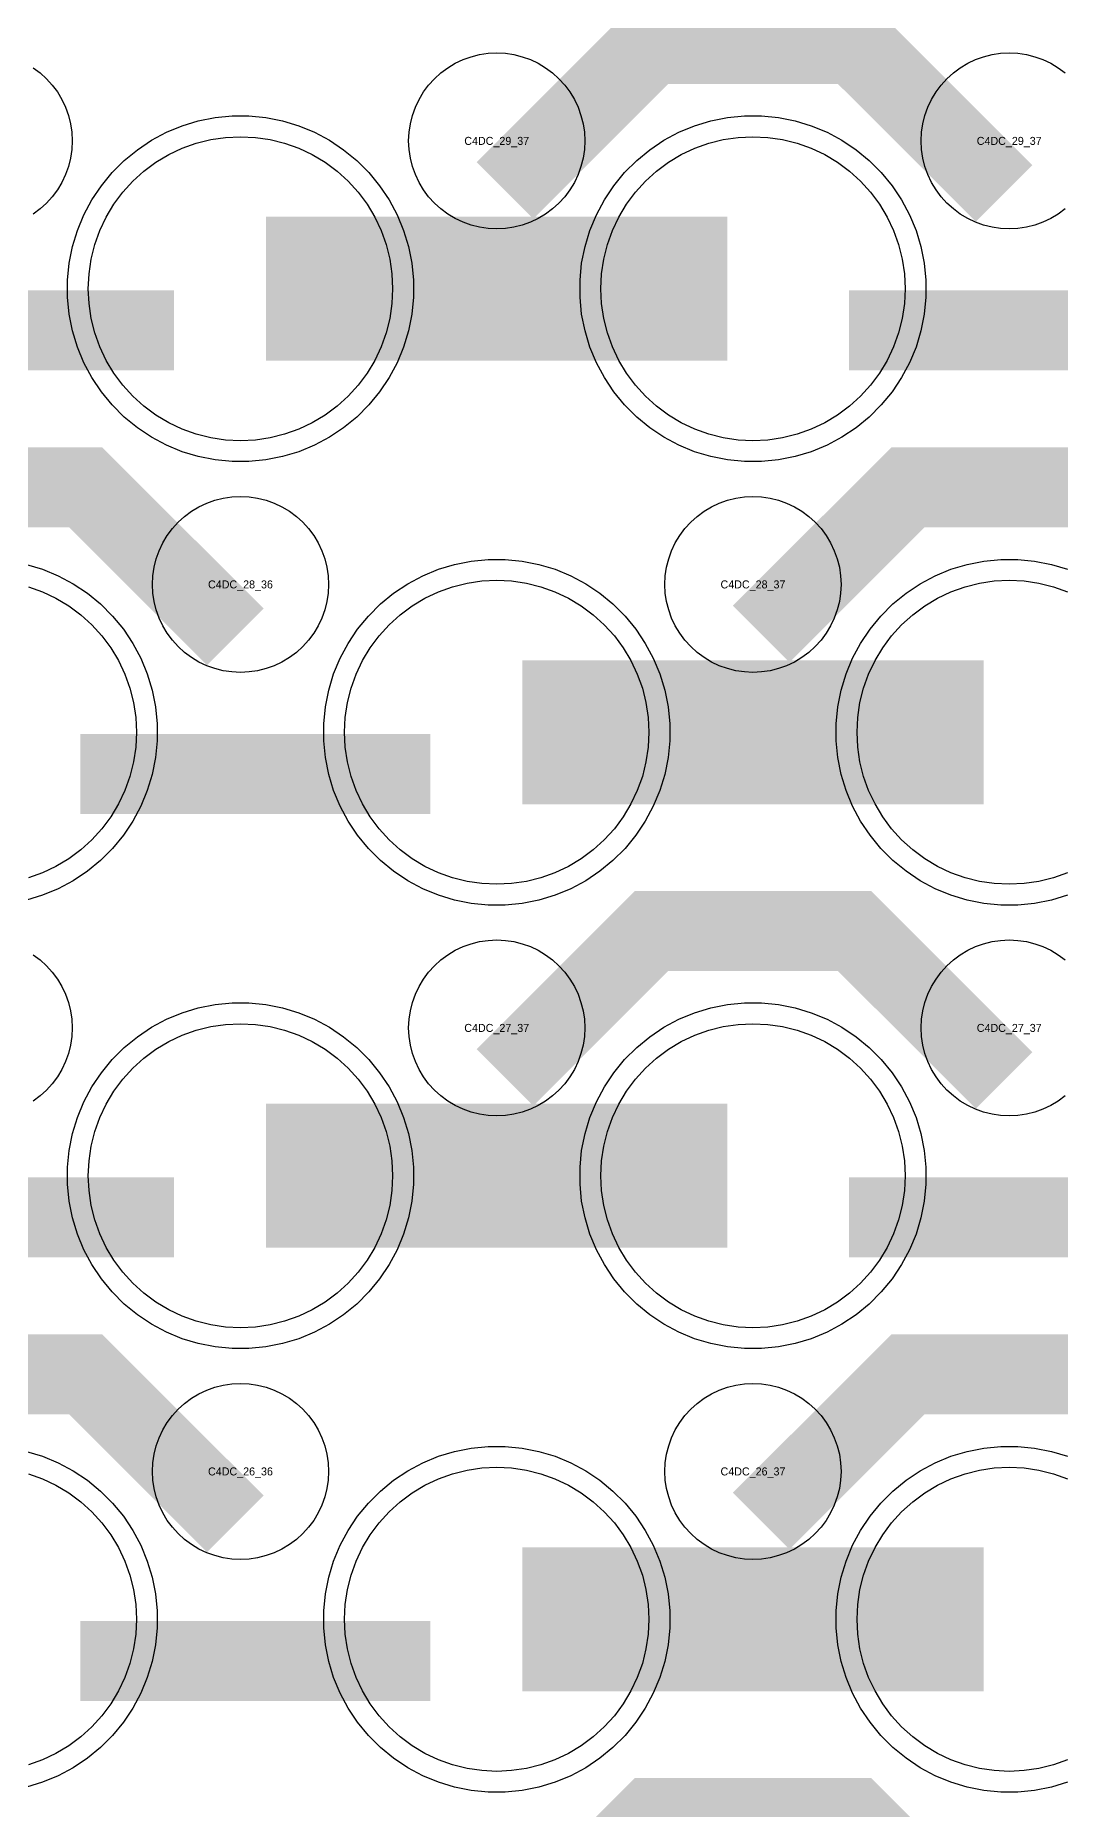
# Model space of a CAD drawing. Extents: x -11880 to 11880, y -14992 to 14992.
# Drawn here: x -304 to 16, y -11296 to -10742 of the extents above; entities that cross this region are included whole.
import ezdxf
from ezdxf.enums import TextEntityAlignment as Align

# ---------------------------------------------------------------- set-up
doc = ezdxf.new("R2010")
doc.units = 0
doc.header["$MEASUREMENT"] = 0
for name, color, linetype in [('GDS_775_DT_237', 138, 'CONTINUOUS'), ('RDL1_FS', 34, 'CONTINUOUS'), ('RDL_BS', 160, 'CONTINUOUS')]:
    doc.layers.add(name, color=color, linetype=linetype)

msp = doc.modelspace()

# ---------------------------------------------------------------- linework, layer by layer
at = {"layer": 'RDL1_FS', "color": 241, "true_color": 0xf7abae}
for points in [[(-240, -10868.714), (-244.657, -10868.485), (-249.268, -10867.801), (-253.791, -10866.669), (-258.181, -10865.097), (-262.395, -10863.105), (-266.395, -10860.707), (-270.14, -10857.929), (-273.594, -10854.799), (-276.724, -10851.345), (-279.502, -10847.6), (-281.9, -10843.6), (-283.892, -10839.386), (-285.464, -10834.996), (-286.596, -10830.473), (-287.28, -10825.862), (-287.509, -10821.205), (-287.28, -10816.548), (-286.596, -10811.937), (-285.464, -10807.414), (-283.892, -10803.024), (-281.9, -10798.81), (-279.502, -10794.81), (-276.724, -10791.065), (-273.594, -10787.611), (-270.14, -10784.481), (-266.395, -10781.703), (-262.395, -10779.305), (-258.181, -10777.313), (-253.791, -10775.741), (-249.268, -10774.609), (-244.657, -10773.925), (-240, -10773.696), (-235.343, -10773.925), (-230.732, -10774.609), (-226.209, -10775.741), (-221.819, -10777.313), (-217.605, -10779.305), (-213.605, -10781.703), (-209.86, -10784.481), (-206.406, -10787.611), (-203.276, -10791.065), (-200.498, -10794.81), (-198.1, -10798.81), (-196.108, -10803.024), (-194.536, -10807.414), (-193.404, -10811.937), (-192.72, -10816.548), (-192.491, -10821.205), (-192.72, -10825.862), (-193.404, -10830.473), (-194.536, -10834.996), (-196.108, -10839.386), (-198.1, -10843.6), (-200.498, -10847.6), (-203.276, -10851.345), (-206.406, -10854.799), (-209.86, -10857.929), (-213.605, -10860.707), (-217.605, -10863.105), (-221.819, -10865.097), (-226.209, -10866.669), (-230.732, -10867.801), (-235.343, -10868.485)], [(-80, -10868.714), (-84.657, -10868.485), (-89.268, -10867.801), (-93.791, -10866.669), (-98.181, -10865.097), (-102.395, -10863.105), (-106.395, -10860.707), (-110.14, -10857.929), (-113.594, -10854.799), (-116.724, -10851.345), (-119.502, -10847.6), (-121.9, -10843.6), (-123.892, -10839.386), (-125.464, -10834.996), (-126.596, -10830.473), (-127.28, -10825.862), (-127.509, -10821.205), (-127.28, -10816.548), (-126.596, -10811.937), (-125.464, -10807.414), (-123.892, -10803.024), (-121.9, -10798.81), (-119.502, -10794.81), (-116.724, -10791.065), (-113.594, -10787.611), (-110.14, -10784.481), (-106.395, -10781.703), (-102.395, -10779.305), (-98.181, -10777.313), (-93.791, -10775.741), (-89.268, -10774.609), (-84.657, -10773.925), (-80, -10773.696), (-75.343, -10773.925), (-70.732, -10774.609), (-66.209, -10775.741), (-61.819, -10777.313), (-57.605, -10779.305), (-53.605, -10781.703), (-49.86, -10784.481), (-46.406, -10787.611), (-43.276, -10791.065), (-40.498, -10794.81), (-38.1, -10798.81), (-36.108, -10803.024), (-34.536, -10807.414), (-33.404, -10811.937), (-32.72, -10816.548), (-32.491, -10821.205), (-32.72, -10825.862), (-33.404, -10830.473), (-34.536, -10834.996), (-36.108, -10839.386), (-38.1, -10843.6), (-40.498, -10847.6), (-43.276, -10851.345), (-46.406, -10854.799), (-49.86, -10857.929), (-53.605, -10860.707), (-57.605, -10863.105), (-61.819, -10865.097), (-66.209, -10866.669), (-70.732, -10867.801), (-75.343, -10868.485)], [(-160, -11284.409), (-164.657, -11284.18), (-169.268, -11283.496), (-173.791, -11282.364), (-178.181, -11280.792), (-182.395, -11278.8), (-186.395, -11276.402), (-190.14, -11273.624), (-193.594, -11270.494), (-196.724, -11267.04), (-199.502, -11263.295), (-201.9, -11259.295), (-203.892, -11255.081), (-205.464, -11250.691), (-206.596, -11246.168), (-207.28, -11241.557), (-207.509, -11236.9), (-207.28, -11232.243), (-206.596, -11227.632), (-205.464, -11223.109), (-203.892, -11218.719), (-201.9, -11214.505), (-199.502, -11210.505), (-196.724, -11206.76), (-193.594, -11203.306), (-190.14, -11200.176), (-186.395, -11197.398), (-182.395, -11195), (-178.181, -11193.008), (-173.791, -11191.436), (-169.268, -11190.304), (-164.657, -11189.62), (-160, -11189.391), (-155.343, -11189.62), (-150.732, -11190.304), (-146.209, -11191.436), (-141.819, -11193.008), (-137.605, -11195), (-133.605, -11197.398), (-129.86, -11200.176), (-126.406, -11203.306), (-123.276, -11206.76), (-120.498, -11210.505), (-118.1, -11214.505), (-116.108, -11218.719), (-114.536, -11223.109), (-113.404, -11227.632), (-112.72, -11232.243), (-112.491, -11236.9), (-112.72, -11241.557), (-113.404, -11246.168), (-114.536, -11250.691), (-116.108, -11255.081), (-118.1, -11259.295), (-120.498, -11263.295), (-123.276, -11267.04), (-126.406, -11270.494), (-129.86, -11273.624), (-133.605, -11276.402), (-137.605, -11278.8), (-141.819, -11280.792), (-146.209, -11282.364), (-150.732, -11283.496), (-155.343, -11284.18)]]:
    msp.add_lwpolyline(points, close=True, dxfattribs=at)
for points in [[(-231.998, -10821.205, 45, 45, 0), (-159.998, -10821.205, 45, 45, 0)], [(-159.998, -10821.205, 45, 45, 0), (-87.998, -10821.205, 45, 45, 0)], [(-151.998, -11236.9, 45, 45, 0), (-79.998, -11236.9, 45, 45, 0)], [(-79.998, -11236.9, 45, 45, 0), (-7.998, -11236.9, 45, 45, 0)]]:
    msp.add_lwpolyline(points, format="xyseb", dxfattribs=at)
at = {"layer": 'RDL1_FS'}
for points in [[(-160, -11007.279), (-164.657, -11007.05), (-169.268, -11006.366), (-173.791, -11005.234), (-178.181, -11003.662), (-182.395, -11001.67), (-186.395, -10999.272), (-190.14, -10996.494), (-193.594, -10993.364), (-196.724, -10989.91), (-199.502, -10986.165), (-201.9, -10982.165), (-203.892, -10977.951), (-205.464, -10973.561), (-206.596, -10969.038), (-207.28, -10964.427), (-207.509, -10959.77), (-207.28, -10955.113), (-206.596, -10950.502), (-205.464, -10945.979), (-203.892, -10941.589), (-201.9, -10937.375), (-199.502, -10933.375), (-196.724, -10929.63), (-193.594, -10926.176), (-190.14, -10923.046), (-186.395, -10920.268), (-182.395, -10917.87), (-178.181, -10915.878), (-173.791, -10914.306), (-169.268, -10913.174), (-164.657, -10912.49), (-160, -10912.261), (-155.343, -10912.49), (-150.732, -10913.174), (-146.209, -10914.306), (-141.819, -10915.878), (-137.605, -10917.87), (-133.605, -10920.268), (-129.86, -10923.046), (-126.406, -10926.176), (-123.276, -10929.63), (-120.498, -10933.375), (-118.1, -10937.375), (-116.108, -10941.589), (-114.536, -10945.979), (-113.404, -10950.502), (-112.72, -10955.113), (-112.491, -10959.77), (-112.72, -10964.427), (-113.404, -10969.038), (-114.536, -10973.561), (-116.108, -10977.951), (-118.1, -10982.165), (-120.498, -10986.165), (-123.276, -10989.91), (-126.406, -10993.364), (-129.86, -10996.494), (-133.605, -10999.272), (-137.605, -11001.67), (-141.819, -11003.662), (-146.209, -11005.234), (-150.732, -11006.366), (-155.343, -11007.05)], [(-240, -11145.844), (-244.657, -11145.615), (-249.268, -11144.931), (-253.791, -11143.799), (-258.181, -11142.227), (-262.395, -11140.235), (-266.395, -11137.837), (-270.14, -11135.059), (-273.594, -11131.929), (-276.724, -11128.475), (-279.502, -11124.73), (-281.9, -11120.73), (-283.892, -11116.516), (-285.464, -11112.126), (-286.596, -11107.603), (-287.28, -11102.992), (-287.509, -11098.335), (-287.28, -11093.678), (-286.596, -11089.067), (-285.464, -11084.544), (-283.892, -11080.154), (-281.9, -11075.94), (-279.502, -11071.94), (-276.724, -11068.195), (-273.594, -11064.741), (-270.14, -11061.611), (-266.395, -11058.833), (-262.395, -11056.435), (-258.181, -11054.443), (-253.791, -11052.871), (-249.268, -11051.739), (-244.657, -11051.055), (-240, -11050.826), (-235.343, -11051.055), (-230.732, -11051.739), (-226.209, -11052.871), (-221.819, -11054.443), (-217.605, -11056.435), (-213.605, -11058.833), (-209.86, -11061.611), (-206.406, -11064.741), (-203.276, -11068.195), (-200.498, -11071.94), (-198.1, -11075.94), (-196.108, -11080.154), (-194.536, -11084.544), (-193.404, -11089.067), (-192.72, -11093.678), (-192.491, -11098.335), (-192.72, -11102.992), (-193.404, -11107.603), (-194.536, -11112.126), (-196.108, -11116.516), (-198.1, -11120.73), (-200.498, -11124.73), (-203.276, -11128.475), (-206.406, -11131.929), (-209.86, -11135.059), (-213.605, -11137.837), (-217.605, -11140.235), (-221.819, -11142.227), (-226.209, -11143.799), (-230.732, -11144.931), (-235.343, -11145.615)], [(-80, -11145.844), (-84.657, -11145.615), (-89.268, -11144.931), (-93.791, -11143.799), (-98.181, -11142.227), (-102.395, -11140.235), (-106.395, -11137.837), (-110.14, -11135.059), (-113.594, -11131.929), (-116.724, -11128.475), (-119.502, -11124.73), (-121.9, -11120.73), (-123.892, -11116.516), (-125.464, -11112.126), (-126.596, -11107.603), (-127.28, -11102.992), (-127.509, -11098.335), (-127.28, -11093.678), (-126.596, -11089.067), (-125.464, -11084.544), (-123.892, -11080.154), (-121.9, -11075.94), (-119.502, -11071.94), (-116.724, -11068.195), (-113.594, -11064.741), (-110.14, -11061.611), (-106.395, -11058.833), (-102.395, -11056.435), (-98.181, -11054.443), (-93.791, -11052.871), (-89.268, -11051.739), (-84.657, -11051.055), (-80, -11050.826), (-75.343, -11051.055), (-70.732, -11051.739), (-66.209, -11052.871), (-61.819, -11054.443), (-57.605, -11056.435), (-53.605, -11058.833), (-49.86, -11061.611), (-46.406, -11064.741), (-43.276, -11068.195), (-40.498, -11071.94), (-38.1, -11075.94), (-36.108, -11080.154), (-34.536, -11084.544), (-33.404, -11089.067), (-32.72, -11093.678), (-32.491, -11098.335), (-32.72, -11102.992), (-33.404, -11107.603), (-34.536, -11112.126), (-36.108, -11116.516), (-38.1, -11120.73), (-40.498, -11124.73), (-43.276, -11128.475), (-46.406, -11131.929), (-49.86, -11135.059), (-53.605, -11137.837), (-57.605, -11140.235), (-61.819, -11142.227), (-66.209, -11143.799), (-70.732, -11144.931), (-75.343, -11145.615)]]:
    msp.add_lwpolyline(points, close=True, dxfattribs=at)
for points in [[(18.181, -11003.662), (13.791, -11005.234), (9.268, -11006.366), (4.657, -11007.05), (0, -11007.279), (-4.657, -11007.05), (-9.268, -11006.366), (-13.791, -11005.234), (-18.181, -11003.662), (-22.395, -11001.67), (-26.395, -10999.272), (-30.14, -10996.494), (-33.594, -10993.364), (-36.724, -10989.91), (-39.502, -10986.165), (-41.9, -10982.165), (-43.892, -10977.951), (-45.464, -10973.561), (-46.596, -10969.038), (-47.28, -10964.427), (-47.509, -10959.77), (-47.28, -10955.113), (-46.596, -10950.502), (-45.464, -10945.979), (-43.892, -10941.589), (-41.9, -10937.375), (-39.502, -10933.375), (-36.724, -10929.63), (-33.594, -10926.176), (-30.14, -10923.046), (-26.395, -10920.268), (-22.395, -10917.87), (-18.181, -10915.878), (-13.791, -10914.306), (-9.268, -10913.174), (-4.657, -10912.49), (0, -10912.261), (4.657, -10912.49), (9.268, -10913.174), (13.791, -10914.306), (18.181, -10915.878)], [(-306.209, -10914.306), (-301.819, -10915.878), (-297.605, -10917.87), (-293.605, -10920.268), (-289.86, -10923.046), (-286.406, -10926.176), (-283.276, -10929.63), (-280.498, -10933.375), (-278.1, -10937.375), (-276.108, -10941.589), (-274.536, -10945.979), (-273.404, -10950.502), (-272.72, -10955.113), (-272.491, -10959.77), (-272.72, -10964.427), (-273.404, -10969.038), (-274.536, -10973.561), (-276.108, -10977.951), (-278.1, -10982.165), (-280.498, -10986.165), (-283.276, -10989.91), (-286.406, -10993.364), (-289.86, -10996.494), (-293.605, -10999.272), (-297.605, -11001.67), (-301.819, -11003.662), (-306.209, -11005.234)]]:
    msp.add_lwpolyline(points, dxfattribs=at)
for points in [[(-151.998, -10959.77, 45, 45, 0), (-79.998, -10959.77, 45, 45, 0)], [(-79.998, -10959.77, 45, 45, 0), (-7.998, -10959.77, 45, 45, 0)], [(-231.998, -11098.335, 45, 45, 0), (-159.998, -11098.335, 45, 45, 0)], [(-159.998, -11098.335, 45, 45, 0), (-87.998, -11098.335, 45, 45, 0)]]:
    msp.add_lwpolyline(points, format="xyseb", dxfattribs=at)
at = {"layer": 'RDL1_FS', "color": 241, "true_color": 0xf7abae}
for points in [[(18.181, -11280.792), (13.791, -11282.364), (9.268, -11283.496), (4.657, -11284.18), (0, -11284.409), (-4.657, -11284.18), (-9.268, -11283.496), (-13.791, -11282.364), (-18.181, -11280.792), (-22.395, -11278.8), (-26.395, -11276.402), (-30.14, -11273.624), (-33.594, -11270.494), (-36.724, -11267.04), (-39.502, -11263.295), (-41.9, -11259.295), (-43.892, -11255.081), (-45.464, -11250.691), (-46.596, -11246.168), (-47.28, -11241.557), (-47.509, -11236.9), (-47.28, -11232.243), (-46.596, -11227.632), (-45.464, -11223.109), (-43.892, -11218.719), (-41.9, -11214.505), (-39.502, -11210.505), (-36.724, -11206.76), (-33.594, -11203.306), (-30.14, -11200.176), (-26.395, -11197.398), (-22.395, -11195), (-18.181, -11193.008), (-13.791, -11191.436), (-9.268, -11190.304), (-4.657, -11189.62), (0, -11189.391), (4.657, -11189.62), (9.268, -11190.304), (13.791, -11191.436), (18.181, -11193.008)], [(-306.209, -11191.436), (-301.819, -11193.008), (-297.605, -11195), (-293.605, -11197.398), (-289.86, -11200.176), (-286.406, -11203.306), (-283.276, -11206.76), (-280.498, -11210.505), (-278.1, -11214.505), (-276.108, -11218.719), (-274.536, -11223.109), (-273.404, -11227.632), (-272.72, -11232.243), (-272.491, -11236.9), (-272.72, -11241.557), (-273.404, -11246.168), (-274.536, -11250.691), (-276.108, -11255.081), (-278.1, -11259.295), (-280.498, -11263.295), (-283.276, -11267.04), (-286.406, -11270.494), (-289.86, -11273.624), (-293.605, -11276.402), (-297.605, -11278.8), (-301.819, -11280.792), (-306.209, -11282.364)]]:
    msp.add_lwpolyline(points, dxfattribs=at)
at = {"layer": 'RDL_BS'}
for points in [[(-157.438, -10790.519, 25, 25, 0), (-111.623, -10744.704, 25, 25, 0), (-78.07, -10744.704, 25, 25, 0)], [(-1.599, -10791.418, 25, 25, 0), (-48.313, -10744.704, 25, 25, 0), (-78.071, -10744.704, 25, 25, 0)], [(-241.599, -10929.983, 25, 25, 0), (-288.313, -10883.269, 25, 25, 0), (-318.071, -10883.269, 25, 25, 0)], [(-77.438, -10929.084, 25, 25, 0), (-31.623, -10883.269, 25, 25, 0), (1.93, -10883.269, 25, 25, 0)], [(78.401, -10929.983, 25, 25, 0), (31.687, -10883.269, 25, 25, 0), (1.929, -10883.269, 25, 25, 0)], [(-289.984, -10972.783, 25, 25, 0), (-180.719, -10972.783, 25, 25, 0)], [(-157.438, -11067.649, 25, 25, 0), (-111.623, -11021.834, 25, 25, 0), (-78.07, -11021.834, 25, 25, 0)], [(-1.599, -11068.548, 25, 25, 0), (-48.313, -11021.834, 25, 25, 0), (-78.071, -11021.834, 25, 25, 0)], [(-369.984, -11111.348, 25, 25, 0), (-260.719, -11111.348, 25, 25, 0)], [(-49.984, -11111.348, 25, 25, 0), (59.281, -11111.348, 25, 25, 0)], [(-241.599, -11207.113, 25, 25, 0), (-288.313, -11160.399, 25, 25, 0), (-318.071, -11160.399, 25, 25, 0)], [(-77.438, -11206.214, 25, 25, 0), (-31.623, -11160.399, 25, 25, 0), (1.93, -11160.399, 25, 25, 0)], [(78.401, -11207.113, 25, 25, 0), (31.687, -11160.399, 25, 25, 0), (1.929, -11160.399, 25, 25, 0)], [(-157.438, -11344.774, 25, 25, 0), (-111.623, -11298.959, 25, 25, 0), (-78.07, -11298.959, 25, 25, 0)], [(-1.599, -11345.673, 25, 25, 0), (-48.313, -11298.959, 25, 25, 0), (-78.071, -11298.959, 25, 25, 0)]]:
    msp.add_lwpolyline(points, format="xyseb", dxfattribs=at)
for points in [[(-304.72, -10752.16), (-302.557, -10753.763), (-300.558, -10755.575), (-298.746, -10757.574), (-297.143, -10759.737), (-295.75, -10762.061), (-294.598, -10764.498), (-293.691, -10767.033), (-293.034, -10769.652), (-292.638, -10772.324), (-292.506, -10775.017), (-292.638, -10777.71), (-293.034, -10780.382), (-293.691, -10783.001), (-294.598, -10785.536), (-295.75, -10787.973), (-297.143, -10790.297), (-298.746, -10792.46), (-300.558, -10794.459), (-302.557, -10796.271), (-304.72, -10797.874)], [(17.443, -10796.271), (15.28, -10797.874), (12.956, -10799.267), (10.519, -10800.419), (7.984, -10801.326), (5.365, -10801.983), (2.693, -10802.379), (0, -10802.511), (-2.693, -10802.379), (-5.365, -10801.983), (-7.984, -10801.326), (-10.519, -10800.419), (-12.956, -10799.267), (-15.28, -10797.874), (-17.443, -10796.271), (-19.442, -10794.459), (-21.254, -10792.46), (-22.857, -10790.297), (-24.25, -10787.973), (-25.402, -10785.536), (-26.309, -10783.001), (-26.966, -10780.382), (-27.362, -10777.71), (-27.494, -10775.017), (-27.362, -10772.324), (-26.966, -10769.652), (-26.309, -10767.033), (-25.402, -10764.498), (-24.25, -10762.061), (-22.857, -10759.737), (-21.254, -10757.574), (-19.442, -10755.575), (-17.443, -10753.763), (-15.28, -10752.16), (-12.956, -10750.767), (-10.519, -10749.615), (-7.984, -10748.708), (-5.365, -10748.051), (-2.693, -10747.655), (0, -10747.523), (2.693, -10747.655), (5.365, -10748.051), (7.984, -10748.708), (10.519, -10749.615), (12.956, -10750.767), (15.28, -10752.16), (17.443, -10753.763)], [(-306.835, -10907.333), (-301.795, -10908.864), (-296.885, -10910.895), (-292.223, -10913.387), (-287.809, -10916.334), (-283.708, -10919.696), (-279.926, -10923.478), (-276.564, -10927.579), (-273.617, -10931.993), (-271.125, -10936.655), (-269.094, -10941.565), (-267.563, -10946.605), (-266.517, -10951.832), (-266, -10957.126), (-266, -10962.414), (-266.517, -10967.708), (-267.563, -10972.935), (-269.094, -10977.975), (-271.125, -10982.885), (-273.617, -10987.547), (-276.564, -10991.961), (-279.926, -10996.062), (-283.708, -10999.844), (-287.809, -11003.206), (-292.223, -11006.153), (-296.885, -11008.645), (-301.795, -11010.676), (-306.835, -11012.207)], [(18.205, -11010.676), (13.165, -11012.207), (7.938, -11013.253), (2.644, -11013.77), (-2.644, -11013.77), (-7.938, -11013.253), (-13.165, -11012.207), (-18.205, -11010.676), (-23.115, -11008.645), (-27.777, -11006.153), (-32.191, -11003.206), (-36.292, -10999.844), (-40.074, -10996.062), (-43.436, -10991.961), (-46.383, -10987.547), (-48.875, -10982.885), (-50.906, -10977.975), (-52.437, -10972.935), (-53.483, -10967.708), (-54, -10962.414), (-54, -10957.126), (-53.483, -10951.832), (-52.437, -10946.605), (-50.906, -10941.565), (-48.875, -10936.655), (-46.383, -10931.993), (-43.436, -10927.579), (-40.074, -10923.478), (-36.292, -10919.696), (-32.191, -10916.334), (-27.777, -10913.387), (-23.115, -10910.895), (-18.205, -10908.864), (-13.165, -10907.333), (-7.938, -10906.287), (-2.644, -10905.77), (2.644, -10905.77), (7.938, -10906.287), (13.165, -10907.333), (18.205, -10908.864)], [(-304.72, -11029.29), (-302.557, -11030.893), (-300.558, -11032.705), (-298.746, -11034.704), (-297.143, -11036.867), (-295.75, -11039.191), (-294.598, -11041.628), (-293.691, -11044.163), (-293.034, -11046.782), (-292.638, -11049.454), (-292.506, -11052.147), (-292.638, -11054.84), (-293.034, -11057.512), (-293.691, -11060.131), (-294.598, -11062.666), (-295.75, -11065.103), (-297.143, -11067.427), (-298.746, -11069.59), (-300.558, -11071.589), (-302.557, -11073.401), (-304.72, -11075.004)], [(17.443, -11073.401), (15.28, -11075.004), (12.956, -11076.397), (10.519, -11077.549), (7.984, -11078.456), (5.365, -11079.113), (2.693, -11079.509), (0, -11079.641), (-2.693, -11079.509), (-5.365, -11079.113), (-7.984, -11078.456), (-10.519, -11077.549), (-12.956, -11076.397), (-15.28, -11075.004), (-17.443, -11073.401), (-19.442, -11071.589), (-21.254, -11069.59), (-22.857, -11067.427), (-24.25, -11065.103), (-25.402, -11062.666), (-26.309, -11060.131), (-26.966, -11057.512), (-27.362, -11054.84), (-27.494, -11052.147), (-27.362, -11049.454), (-26.966, -11046.782), (-26.309, -11044.163), (-25.402, -11041.628), (-24.25, -11039.191), (-22.857, -11036.867), (-21.254, -11034.704), (-19.442, -11032.705), (-17.443, -11030.893), (-15.28, -11029.29), (-12.956, -11027.897), (-10.519, -11026.745), (-7.984, -11025.838), (-5.365, -11025.181), (-2.693, -11024.785), (0, -11024.653), (2.693, -11024.785), (5.365, -11025.181), (7.984, -11025.838), (10.519, -11026.745), (12.956, -11027.897), (15.28, -11029.29), (17.443, -11030.893)]]:
    msp.add_lwpolyline(points, dxfattribs=at)
for points in [[(-160, -10802.511), (-162.693, -10802.379), (-165.365, -10801.983), (-167.984, -10801.326), (-170.519, -10800.419), (-172.956, -10799.267), (-175.28, -10797.874), (-177.443, -10796.271), (-179.442, -10794.459), (-181.254, -10792.46), (-182.857, -10790.297), (-184.25, -10787.973), (-185.402, -10785.536), (-186.309, -10783.001), (-186.966, -10780.382), (-187.362, -10777.71), (-187.494, -10775.017), (-187.362, -10772.324), (-186.966, -10769.652), (-186.309, -10767.033), (-185.402, -10764.498), (-184.25, -10762.061), (-182.857, -10759.737), (-181.254, -10757.574), (-179.442, -10755.575), (-177.443, -10753.763), (-175.28, -10752.16), (-172.956, -10750.767), (-170.519, -10749.615), (-167.984, -10748.708), (-165.365, -10748.051), (-162.693, -10747.655), (-160, -10747.523), (-157.307, -10747.655), (-154.635, -10748.051), (-152.016, -10748.708), (-149.481, -10749.615), (-147.044, -10750.767), (-144.72, -10752.16), (-142.557, -10753.763), (-140.558, -10755.575), (-138.746, -10757.574), (-137.143, -10759.737), (-135.75, -10762.061), (-134.598, -10764.498), (-133.691, -10767.033), (-133.034, -10769.652), (-132.638, -10772.324), (-132.506, -10775.017), (-132.638, -10777.71), (-133.034, -10780.382), (-133.691, -10783.001), (-134.598, -10785.536), (-135.75, -10787.973), (-137.143, -10790.297), (-138.746, -10792.46), (-140.558, -10794.459), (-142.557, -10796.271), (-144.72, -10797.874), (-147.044, -10799.267), (-149.481, -10800.419), (-152.016, -10801.326), (-154.635, -10801.983), (-157.307, -10802.379)], [(-240, -10941.076), (-242.693, -10940.944), (-245.365, -10940.548), (-247.984, -10939.891), (-250.519, -10938.984), (-252.956, -10937.832), (-255.28, -10936.439), (-257.443, -10934.836), (-259.442, -10933.024), (-261.254, -10931.025), (-262.857, -10928.862), (-264.25, -10926.538), (-265.402, -10924.101), (-266.309, -10921.566), (-266.966, -10918.947), (-267.362, -10916.275), (-267.494, -10913.582), (-267.362, -10910.889), (-266.966, -10908.217), (-266.309, -10905.598), (-265.402, -10903.063), (-264.25, -10900.626), (-262.857, -10898.302), (-261.254, -10896.139), (-259.442, -10894.14), (-257.443, -10892.328), (-255.28, -10890.725), (-252.956, -10889.332), (-250.519, -10888.18), (-247.984, -10887.273), (-245.365, -10886.616), (-242.693, -10886.22), (-240, -10886.088), (-237.307, -10886.22), (-234.635, -10886.616), (-232.016, -10887.273), (-229.481, -10888.18), (-227.044, -10889.332), (-224.72, -10890.725), (-222.557, -10892.328), (-220.558, -10894.14), (-218.746, -10896.139), (-217.143, -10898.302), (-215.75, -10900.626), (-214.598, -10903.063), (-213.691, -10905.598), (-213.034, -10908.217), (-212.638, -10910.889), (-212.506, -10913.582), (-212.638, -10916.275), (-213.034, -10918.947), (-213.691, -10921.566), (-214.598, -10924.101), (-215.75, -10926.538), (-217.143, -10928.862), (-218.746, -10931.025), (-220.558, -10933.024), (-222.557, -10934.836), (-224.72, -10936.439), (-227.044, -10937.832), (-229.481, -10938.984), (-232.016, -10939.891), (-234.635, -10940.548), (-237.307, -10940.944)], [(-80, -10941.076), (-82.693, -10940.944), (-85.365, -10940.548), (-87.984, -10939.891), (-90.519, -10938.984), (-92.956, -10937.832), (-95.28, -10936.439), (-97.443, -10934.836), (-99.442, -10933.024), (-101.254, -10931.025), (-102.857, -10928.862), (-104.25, -10926.538), (-105.402, -10924.101), (-106.309, -10921.566), (-106.966, -10918.947), (-107.362, -10916.275), (-107.494, -10913.582), (-107.362, -10910.889), (-106.966, -10908.217), (-106.309, -10905.598), (-105.402, -10903.063), (-104.25, -10900.626), (-102.857, -10898.302), (-101.254, -10896.139), (-99.442, -10894.14), (-97.443, -10892.328), (-95.28, -10890.725), (-92.956, -10889.332), (-90.519, -10888.18), (-87.984, -10887.273), (-85.365, -10886.616), (-82.693, -10886.22), (-80, -10886.088), (-77.307, -10886.22), (-74.635, -10886.616), (-72.016, -10887.273), (-69.481, -10888.18), (-67.044, -10889.332), (-64.72, -10890.725), (-62.557, -10892.328), (-60.558, -10894.14), (-58.746, -10896.139), (-57.143, -10898.302), (-55.75, -10900.626), (-54.598, -10903.063), (-53.691, -10905.598), (-53.034, -10908.217), (-52.638, -10910.889), (-52.506, -10913.582), (-52.638, -10916.275), (-53.034, -10918.947), (-53.691, -10921.566), (-54.598, -10924.101), (-55.75, -10926.538), (-57.143, -10928.862), (-58.746, -10931.025), (-60.558, -10933.024), (-62.557, -10934.836), (-64.72, -10936.439), (-67.044, -10937.832), (-69.481, -10938.984), (-72.016, -10939.891), (-74.635, -10940.548), (-77.307, -10940.944)], [(-162.644, -11013.77), (-167.938, -11013.253), (-173.165, -11012.207), (-178.205, -11010.676), (-183.115, -11008.645), (-187.777, -11006.153), (-192.191, -11003.206), (-196.292, -10999.844), (-200.074, -10996.062), (-203.436, -10991.961), (-206.383, -10987.547), (-208.875, -10982.885), (-210.906, -10977.975), (-212.437, -10972.935), (-213.483, -10967.708), (-214, -10962.414), (-214, -10957.126), (-213.483, -10951.832), (-212.437, -10946.605), (-210.906, -10941.565), (-208.875, -10936.655), (-206.383, -10931.993), (-203.436, -10927.579), (-200.074, -10923.478), (-196.292, -10919.696), (-192.191, -10916.334), (-187.777, -10913.387), (-183.115, -10910.895), (-178.205, -10908.864), (-173.165, -10907.333), (-167.938, -10906.287), (-162.644, -10905.77), (-157.356, -10905.77), (-152.062, -10906.287), (-146.835, -10907.333), (-141.795, -10908.864), (-136.885, -10910.895), (-132.223, -10913.387), (-127.809, -10916.334), (-123.708, -10919.696), (-119.926, -10923.478), (-116.564, -10927.579), (-113.617, -10931.993), (-111.125, -10936.655), (-109.094, -10941.565), (-107.563, -10946.605), (-106.517, -10951.832), (-106, -10957.126), (-106, -10962.414), (-106.517, -10967.708), (-107.563, -10972.935), (-109.094, -10977.975), (-111.125, -10982.885), (-113.617, -10987.547), (-116.564, -10991.961), (-119.926, -10996.062), (-123.708, -10999.844), (-127.809, -11003.206), (-132.223, -11006.153), (-136.885, -11008.645), (-141.795, -11010.676), (-146.835, -11012.207), (-152.062, -11013.253), (-157.356, -11013.77)], [(-160, -11079.641), (-162.693, -11079.509), (-165.365, -11079.113), (-167.984, -11078.456), (-170.519, -11077.549), (-172.956, -11076.397), (-175.28, -11075.004), (-177.443, -11073.401), (-179.442, -11071.589), (-181.254, -11069.59), (-182.857, -11067.427), (-184.25, -11065.103), (-185.402, -11062.666), (-186.309, -11060.131), (-186.966, -11057.512), (-187.362, -11054.84), (-187.494, -11052.147), (-187.362, -11049.454), (-186.966, -11046.782), (-186.309, -11044.163), (-185.402, -11041.628), (-184.25, -11039.191), (-182.857, -11036.867), (-181.254, -11034.704), (-179.442, -11032.705), (-177.443, -11030.893), (-175.28, -11029.29), (-172.956, -11027.897), (-170.519, -11026.745), (-167.984, -11025.838), (-165.365, -11025.181), (-162.693, -11024.785), (-160, -11024.653), (-157.307, -11024.785), (-154.635, -11025.181), (-152.016, -11025.838), (-149.481, -11026.745), (-147.044, -11027.897), (-144.72, -11029.29), (-142.557, -11030.893), (-140.558, -11032.705), (-138.746, -11034.704), (-137.143, -11036.867), (-135.75, -11039.191), (-134.598, -11041.628), (-133.691, -11044.163), (-133.034, -11046.782), (-132.638, -11049.454), (-132.506, -11052.147), (-132.638, -11054.84), (-133.034, -11057.512), (-133.691, -11060.131), (-134.598, -11062.666), (-135.75, -11065.103), (-137.143, -11067.427), (-138.746, -11069.59), (-140.558, -11071.589), (-142.557, -11073.401), (-144.72, -11075.004), (-147.044, -11076.397), (-149.481, -11077.549), (-152.016, -11078.456), (-154.635, -11079.113), (-157.307, -11079.509)], [(-242.644, -11152.335), (-247.938, -11151.818), (-253.165, -11150.772), (-258.205, -11149.241), (-263.115, -11147.21), (-267.777, -11144.718), (-272.191, -11141.771), (-276.292, -11138.409), (-280.074, -11134.627), (-283.436, -11130.526), (-286.383, -11126.112), (-288.875, -11121.45), (-290.906, -11116.54), (-292.437, -11111.5), (-293.483, -11106.273), (-294, -11100.979), (-294, -11095.691), (-293.483, -11090.397), (-292.437, -11085.17), (-290.906, -11080.13), (-288.875, -11075.22), (-286.383, -11070.558), (-283.436, -11066.144), (-280.074, -11062.043), (-276.292, -11058.261), (-272.191, -11054.899), (-267.777, -11051.952), (-263.115, -11049.46), (-258.205, -11047.429), (-253.165, -11045.898), (-247.938, -11044.852), (-242.644, -11044.335), (-237.356, -11044.335), (-232.062, -11044.852), (-226.835, -11045.898), (-221.795, -11047.429), (-216.885, -11049.46), (-212.223, -11051.952), (-207.809, -11054.899), (-203.708, -11058.261), (-199.926, -11062.043), (-196.564, -11066.144), (-193.617, -11070.558), (-191.125, -11075.22), (-189.094, -11080.13), (-187.563, -11085.17), (-186.517, -11090.397), (-186, -11095.691), (-186, -11100.979), (-186.517, -11106.273), (-187.563, -11111.5), (-189.094, -11116.54), (-191.125, -11121.45), (-193.617, -11126.112), (-196.564, -11130.526), (-199.926, -11134.627), (-203.708, -11138.409), (-207.809, -11141.771), (-212.223, -11144.718), (-216.885, -11147.21), (-221.795, -11149.241), (-226.835, -11150.772), (-232.062, -11151.818), (-237.356, -11152.335)], [(-82.644, -11152.335), (-87.938, -11151.818), (-93.165, -11150.772), (-98.205, -11149.241), (-103.115, -11147.21), (-107.777, -11144.718), (-112.191, -11141.771), (-116.292, -11138.409), (-120.074, -11134.627), (-123.436, -11130.526), (-126.383, -11126.112), (-128.875, -11121.45), (-130.906, -11116.54), (-132.437, -11111.5), (-133.483, -11106.273), (-134, -11100.979), (-134, -11095.691), (-133.483, -11090.397), (-132.437, -11085.17), (-130.906, -11080.13), (-128.875, -11075.22), (-126.383, -11070.558), (-123.436, -11066.144), (-120.074, -11062.043), (-116.292, -11058.261), (-112.191, -11054.899), (-107.777, -11051.952), (-103.115, -11049.46), (-98.205, -11047.429), (-93.165, -11045.898), (-87.938, -11044.852), (-82.644, -11044.335), (-77.356, -11044.335), (-72.062, -11044.852), (-66.835, -11045.898), (-61.795, -11047.429), (-56.885, -11049.46), (-52.223, -11051.952), (-47.809, -11054.899), (-43.708, -11058.261), (-39.926, -11062.043), (-36.564, -11066.144), (-33.617, -11070.558), (-31.125, -11075.22), (-29.094, -11080.13), (-27.563, -11085.17), (-26.517, -11090.397), (-26, -11095.691), (-26, -11100.979), (-26.517, -11106.273), (-27.563, -11111.5), (-29.094, -11116.54), (-31.125, -11121.45), (-33.617, -11126.112), (-36.564, -11130.526), (-39.926, -11134.627), (-43.708, -11138.409), (-47.809, -11141.771), (-52.223, -11144.718), (-56.885, -11147.21), (-61.795, -11149.241), (-66.835, -11150.772), (-72.062, -11151.818), (-77.356, -11152.335)], [(-240, -11218.206), (-242.693, -11218.074), (-245.365, -11217.678), (-247.984, -11217.021), (-250.519, -11216.114), (-252.956, -11214.962), (-255.28, -11213.569), (-257.443, -11211.966), (-259.442, -11210.154), (-261.254, -11208.155), (-262.857, -11205.992), (-264.25, -11203.668), (-265.402, -11201.231), (-266.309, -11198.696), (-266.966, -11196.077), (-267.362, -11193.405), (-267.494, -11190.712), (-267.362, -11188.019), (-266.966, -11185.347), (-266.309, -11182.728), (-265.402, -11180.193), (-264.25, -11177.756), (-262.857, -11175.432), (-261.254, -11173.269), (-259.442, -11171.27), (-257.443, -11169.458), (-255.28, -11167.855), (-252.956, -11166.462), (-250.519, -11165.31), (-247.984, -11164.403), (-245.365, -11163.746), (-242.693, -11163.35), (-240, -11163.218), (-237.307, -11163.35), (-234.635, -11163.746), (-232.016, -11164.403), (-229.481, -11165.31), (-227.044, -11166.462), (-224.72, -11167.855), (-222.557, -11169.458), (-220.558, -11171.27), (-218.746, -11173.269), (-217.143, -11175.432), (-215.75, -11177.756), (-214.598, -11180.193), (-213.691, -11182.728), (-213.034, -11185.347), (-212.638, -11188.019), (-212.506, -11190.712), (-212.638, -11193.405), (-213.034, -11196.077), (-213.691, -11198.696), (-214.598, -11201.231), (-215.75, -11203.668), (-217.143, -11205.992), (-218.746, -11208.155), (-220.558, -11210.154), (-222.557, -11211.966), (-224.72, -11213.569), (-227.044, -11214.962), (-229.481, -11216.114), (-232.016, -11217.021), (-234.635, -11217.678), (-237.307, -11218.074)], [(-80, -11218.206), (-82.693, -11218.074), (-85.365, -11217.678), (-87.984, -11217.021), (-90.519, -11216.114), (-92.956, -11214.962), (-95.28, -11213.569), (-97.443, -11211.966), (-99.442, -11210.154), (-101.254, -11208.155), (-102.857, -11205.992), (-104.25, -11203.668), (-105.402, -11201.231), (-106.309, -11198.696), (-106.966, -11196.077), (-107.362, -11193.405), (-107.494, -11190.712), (-107.362, -11188.019), (-106.966, -11185.347), (-106.309, -11182.728), (-105.402, -11180.193), (-104.25, -11177.756), (-102.857, -11175.432), (-101.254, -11173.269), (-99.442, -11171.27), (-97.443, -11169.458), (-95.28, -11167.855), (-92.956, -11166.462), (-90.519, -11165.31), (-87.984, -11164.403), (-85.365, -11163.746), (-82.693, -11163.35), (-80, -11163.218), (-77.307, -11163.35), (-74.635, -11163.746), (-72.016, -11164.403), (-69.481, -11165.31), (-67.044, -11166.462), (-64.72, -11167.855), (-62.557, -11169.458), (-60.558, -11171.27), (-58.746, -11173.269), (-57.143, -11175.432), (-55.75, -11177.756), (-54.598, -11180.193), (-53.691, -11182.728), (-53.034, -11185.347), (-52.638, -11188.019), (-52.506, -11190.712), (-52.638, -11193.405), (-53.034, -11196.077), (-53.691, -11198.696), (-54.598, -11201.231), (-55.75, -11203.668), (-57.143, -11205.992), (-58.746, -11208.155), (-60.558, -11210.154), (-62.557, -11211.966), (-64.72, -11213.569), (-67.044, -11214.962), (-69.481, -11216.114), (-72.016, -11217.021), (-74.635, -11217.678), (-77.307, -11218.074)]]:
    msp.add_lwpolyline(points, close=True, dxfattribs=at)
at = {"layer": 'RDL_BS', "color": 241, "true_color": 0xf7abae}
for points in [[(-242.644, -10875.205), (-247.938, -10874.688), (-253.165, -10873.642), (-258.205, -10872.111), (-263.115, -10870.08), (-267.777, -10867.588), (-272.191, -10864.641), (-276.292, -10861.279), (-280.074, -10857.497), (-283.436, -10853.396), (-286.383, -10848.982), (-288.875, -10844.32), (-290.906, -10839.41), (-292.437, -10834.37), (-293.483, -10829.143), (-294, -10823.849), (-294, -10818.561), (-293.483, -10813.267), (-292.437, -10808.04), (-290.906, -10803), (-288.875, -10798.09), (-286.383, -10793.428), (-283.436, -10789.014), (-280.074, -10784.913), (-276.292, -10781.131), (-272.191, -10777.769), (-267.777, -10774.822), (-263.115, -10772.33), (-258.205, -10770.299), (-253.165, -10768.768), (-247.938, -10767.722), (-242.644, -10767.205), (-237.356, -10767.205), (-232.062, -10767.722), (-226.835, -10768.768), (-221.795, -10770.299), (-216.885, -10772.33), (-212.223, -10774.822), (-207.809, -10777.769), (-203.708, -10781.131), (-199.926, -10784.913), (-196.564, -10789.014), (-193.617, -10793.428), (-191.125, -10798.09), (-189.094, -10803), (-187.563, -10808.04), (-186.517, -10813.267), (-186, -10818.561), (-186, -10823.849), (-186.517, -10829.143), (-187.563, -10834.37), (-189.094, -10839.41), (-191.125, -10844.32), (-193.617, -10848.982), (-196.564, -10853.396), (-199.926, -10857.497), (-203.708, -10861.279), (-207.809, -10864.641), (-212.223, -10867.588), (-216.885, -10870.08), (-221.795, -10872.111), (-226.835, -10873.642), (-232.062, -10874.688), (-237.356, -10875.205)], [(-82.644, -10875.205), (-87.938, -10874.688), (-93.165, -10873.642), (-98.205, -10872.111), (-103.115, -10870.08), (-107.777, -10867.588), (-112.191, -10864.641), (-116.292, -10861.279), (-120.074, -10857.497), (-123.436, -10853.396), (-126.383, -10848.982), (-128.875, -10844.32), (-130.906, -10839.41), (-132.437, -10834.37), (-133.483, -10829.143), (-134, -10823.849), (-134, -10818.561), (-133.483, -10813.267), (-132.437, -10808.04), (-130.906, -10803), (-128.875, -10798.09), (-126.383, -10793.428), (-123.436, -10789.014), (-120.074, -10784.913), (-116.292, -10781.131), (-112.191, -10777.769), (-107.777, -10774.822), (-103.115, -10772.33), (-98.205, -10770.299), (-93.165, -10768.768), (-87.938, -10767.722), (-82.644, -10767.205), (-77.356, -10767.205), (-72.062, -10767.722), (-66.835, -10768.768), (-61.795, -10770.299), (-56.885, -10772.33), (-52.223, -10774.822), (-47.809, -10777.769), (-43.708, -10781.131), (-39.926, -10784.913), (-36.564, -10789.014), (-33.617, -10793.428), (-31.125, -10798.09), (-29.094, -10803), (-27.563, -10808.04), (-26.517, -10813.267), (-26, -10818.561), (-26, -10823.849), (-26.517, -10829.143), (-27.563, -10834.37), (-29.094, -10839.41), (-31.125, -10844.32), (-33.617, -10848.982), (-36.564, -10853.396), (-39.926, -10857.497), (-43.708, -10861.279), (-47.809, -10864.641), (-52.223, -10867.588), (-56.885, -10870.08), (-61.795, -10872.111), (-66.835, -10873.642), (-72.062, -10874.688), (-77.356, -10875.205)], [(-162.644, -11290.9), (-167.938, -11290.383), (-173.165, -11289.337), (-178.205, -11287.806), (-183.115, -11285.775), (-187.777, -11283.283), (-192.191, -11280.336), (-196.292, -11276.974), (-200.074, -11273.192), (-203.436, -11269.091), (-206.383, -11264.677), (-208.875, -11260.015), (-210.906, -11255.105), (-212.437, -11250.065), (-213.483, -11244.838), (-214, -11239.544), (-214, -11234.256), (-213.483, -11228.962), (-212.437, -11223.735), (-210.906, -11218.695), (-208.875, -11213.785), (-206.383, -11209.123), (-203.436, -11204.709), (-200.074, -11200.608), (-196.292, -11196.826), (-192.191, -11193.464), (-187.777, -11190.517), (-183.115, -11188.025), (-178.205, -11185.994), (-173.165, -11184.463), (-167.938, -11183.417), (-162.644, -11182.9), (-157.356, -11182.9), (-152.062, -11183.417), (-146.835, -11184.463), (-141.795, -11185.994), (-136.885, -11188.025), (-132.223, -11190.517), (-127.809, -11193.464), (-123.708, -11196.826), (-119.926, -11200.608), (-116.564, -11204.709), (-113.617, -11209.123), (-111.125, -11213.785), (-109.094, -11218.695), (-107.563, -11223.735), (-106.517, -11228.962), (-106, -11234.256), (-106, -11239.544), (-106.517, -11244.838), (-107.563, -11250.065), (-109.094, -11255.105), (-111.125, -11260.015), (-113.617, -11264.677), (-116.564, -11269.091), (-119.926, -11273.192), (-123.708, -11276.974), (-127.809, -11280.336), (-132.223, -11283.283), (-136.885, -11285.775), (-141.795, -11287.806), (-146.835, -11289.337), (-152.062, -11290.383), (-157.356, -11290.9)]]:
    msp.add_lwpolyline(points, close=True, dxfattribs=at)
for points in [[(-369.984, -10834.218, 25, 25, 0), (-260.719, -10834.218, 25, 25, 0)], [(-49.984, -10834.218, 25, 25, 0), (59.281, -10834.218, 25, 25, 0)], [(-289.984, -11249.913, 25, 25, 0), (-180.719, -11249.913, 25, 25, 0)]]:
    msp.add_lwpolyline(points, format="xyseb", dxfattribs=at)
for points in [[(-306.835, -11184.463), (-301.795, -11185.994), (-296.885, -11188.025), (-292.223, -11190.517), (-287.809, -11193.464), (-283.708, -11196.826), (-279.926, -11200.608), (-276.564, -11204.709), (-273.617, -11209.123), (-271.125, -11213.785), (-269.094, -11218.695), (-267.563, -11223.735), (-266.517, -11228.962), (-266, -11234.256), (-266, -11239.544), (-266.517, -11244.838), (-267.563, -11250.065), (-269.094, -11255.105), (-271.125, -11260.015), (-273.617, -11264.677), (-276.564, -11269.091), (-279.926, -11273.192), (-283.708, -11276.974), (-287.809, -11280.336), (-292.223, -11283.283), (-296.885, -11285.775), (-301.795, -11287.806), (-306.835, -11289.337)], [(18.205, -11287.806), (13.165, -11289.337), (7.938, -11290.383), (2.644, -11290.9), (-2.644, -11290.9), (-7.938, -11290.383), (-13.165, -11289.337), (-18.205, -11287.806), (-23.115, -11285.775), (-27.777, -11283.283), (-32.191, -11280.336), (-36.292, -11276.974), (-40.074, -11273.192), (-43.436, -11269.091), (-46.383, -11264.677), (-48.875, -11260.015), (-50.906, -11255.105), (-52.437, -11250.065), (-53.483, -11244.838), (-54, -11239.544), (-54, -11234.256), (-53.483, -11228.962), (-52.437, -11223.735), (-50.906, -11218.695), (-48.875, -11213.785), (-46.383, -11209.123), (-43.436, -11204.709), (-40.074, -11200.608), (-36.292, -11196.826), (-32.191, -11193.464), (-27.777, -11190.517), (-23.115, -11188.025), (-18.205, -11185.994), (-13.165, -11184.463), (-7.938, -11183.417), (-2.644, -11182.9), (2.644, -11182.9), (7.938, -11183.417), (13.165, -11184.463), (18.205, -11185.994)]]:
    msp.add_lwpolyline(points, dxfattribs=at)

# ---------------------------------------------------------------- texts
at = {"layer": 'GDS_775_DT_237'}
for s, p in [('C4DC_29_37', (-160, -10775.017)), ('C4DC_29_37', (-160, -10775.017)), ('C4DC_29_37', (0, -10775.017)), ('C4DC_29_37', (0, -10775.017)), ('C4DC_28_36', (-240, -10913.582)), ('C4DC_28_36', (-240, -10913.582)), ('C4DC_28_37', (-80, -10913.582)), ('C4DC_28_37', (-80, -10913.582)), ('C4DC_27_37', (-160, -11052.147)), ('C4DC_27_37', (-160, -11052.147)), ('C4DC_27_37', (0, -11052.147)), ('C4DC_27_37', (0, -11052.147)), ('C4DC_26_36', (-240, -11190.712)), ('C4DC_26_36', (-240, -11190.712)), ('C4DC_26_37', (-80, -11190.712)), ('C4DC_26_37', (-80, -11190.712))]:
    msp.add_text(s, height=2.5, dxfattribs=at).set_placement(p, align=Align.MIDDLE_CENTER)

doc.saveas('drawing.dxf')
